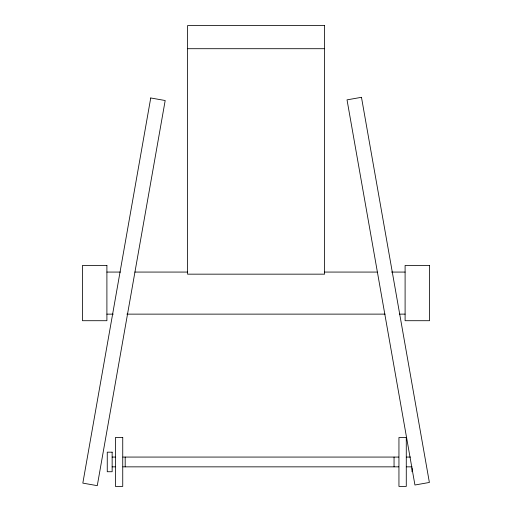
<?xml version="1.0" encoding="UTF-8"?>
<svg xmlns="http://www.w3.org/2000/svg" width="512" height="512" viewBox="0 0 512 512"><rect width="100%" height="100%" fill="white"/><g stroke="black" fill="none" stroke-linecap="round" stroke-linejoin="round"><path stroke-width="0.77" d="M187.552 48.704L324.602 48.704M106.899 272.07L120.474 272.07M134.848 272.07L187.552 272.07M324.602 272.07L377.203 272.077M391.552 272.077L405.101 272.077M106.899 314.138L113.293 314.138M126.886 314.138L385.114 314.125M399.507 314.125L405.101 314.125M112.147 457.069L115.213 457.069M122.88 457.069L398.739 457.069M406.547 457.069L410.451 457.069M112.147 466.848L115.213 466.848M122.88 466.848L398.739 466.848M406.547 466.848L412.013 466.848M412.013 468.122L412.013 471.731M394.054 457.069L394.054 466.848M125.184 457.069L125.184 466.848M150.739 97.971L82.829 483.117L97.274 485.664L165.184 100.518L150.739 97.971M361.472 97.312L347.027 99.859L414.938 485.005L429.382 482.458L361.472 97.312M324.602 25.6L187.552 25.6L187.552 274.163L324.602 274.163L324.602 25.6M106.899 265.446L82.458 265.446L82.458 320.71L106.899 320.71L106.899 265.446M429.542 265.446L405.101 265.446L405.101 320.71L429.542 320.71L429.542 265.446M122.739 437.517L115.405 437.517L115.405 486.4L122.739 486.4L122.739 437.517M406.278 437.517L398.944 437.517L398.944 486.4L406.278 486.4L406.278 437.517M112.147 452.179L107.258 452.179L107.258 471.731L112.147 471.731L112.147 452.179"/></g></svg>
